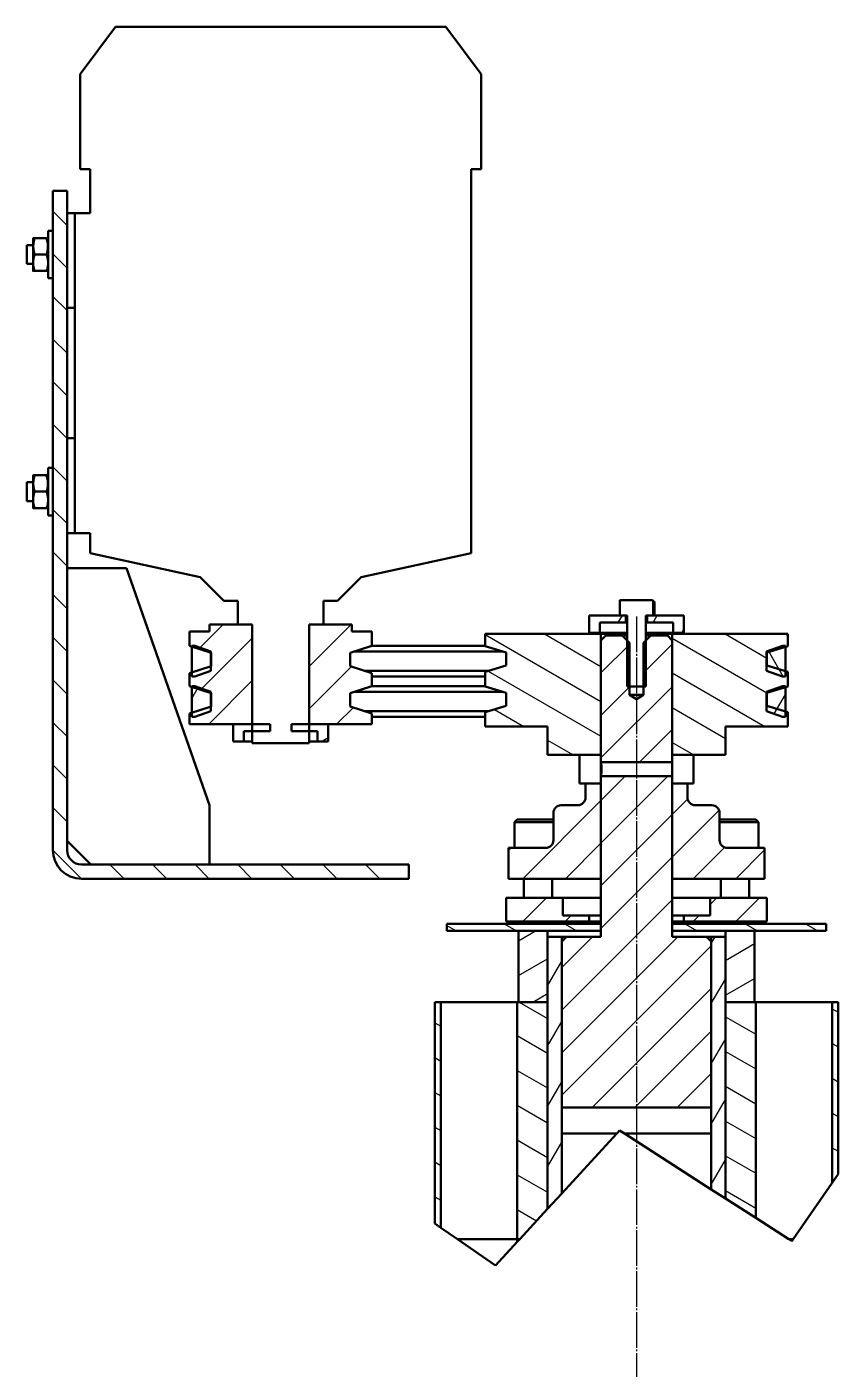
# Model space of a CAD drawing. Header units: millimetres. Extents: x 6662 to 10710, y 10182 to 13222.
# Drawn here: x 10368 to 10710, y 11946 to 12512 of the extents above; entities that cross this region are included whole.
import ezdxf

# ---------------------------------------------------------------- set-up
doc = ezdxf.new("R2010")
doc.units = ezdxf.units.MM
doc.linetypes.add('JIS_08_15', pattern=[17.25, 15, -0.75, 0.75, -0.75])
for name, color, linetype, lineweight in [('ハッチング', 20, 'Continuous', 25), ('中心線', 4, 'JIS_08_15', 25), ('外形線', 7, 'Continuous', 50), ('破断線', 3, 'Continuous', 50)]:
    doc.layers.add(name, color=color, linetype=linetype, lineweight=lineweight)
pattern_1 = [(225, (9765.57, 11395.134), (8.98025, -8.98025), [])]
pattern_2 = [(150, (9765.57, 11395.134), (-6.35, -10.99852), [])]
pattern_3 = [(210, (9765.57, 11395.134), (6.35, -10.99852), [])]
pattern_4 = [(240, (9765.57, 11395.134), (10.99852, -6.35), [])]
pattern_5 = [(120, (9765.57, 11395.134), (-10.99852, -6.35), [])]

msp = doc.modelspace()

# ---------------------------------------------------------------- hatches: boundary and pattern name
at = {"layer": 'ハッチング'}
h = msp.add_hatch(dxfattribs=at)
h.set_pattern_fill('ANSI31', color=256, scale=101.59998, angle=90, style=0)
h.set_pattern_definition([(135, (9765.57, 11395.134), (-8.98025, -8.98025), [])])
h.paths.add_polyline_path([(10390.95, 12158.69), (10388.66, 12159.14), (10386.71, 12160.45), (10385.41, 12162.39), (10384.95, 12164.69), (10384.95, 12442.69), (10378.95, 12442.69), (10378.95, 12164.69), (10379.54, 12160.98), (10381.24, 12157.63), (10383.9, 12154.98), (10387.24, 12153.28), (10390.95, 12152.69), (10528.95, 12152.69), (10528.95, 12158.69)])
h = msp.add_hatch(dxfattribs=at)
h.set_pattern_fill('ANSI31', color=256, scale=101.59998, angle=180, style=0)
h.set_pattern_definition(pattern_1)
h.paths.add_polyline_path([(10445.6, 12247.87), (10445.6, 12242.37), (10436.55, 12239.35), (10436.55, 12233.9), (10445.6, 12230.87), (10445.6, 12225.37), (10436.55, 12222.35), (10436.55, 12217.89), (10462.95, 12217.89), (10462.95, 12259.89), (10444.95, 12259.89), (10444.95, 12256.89), (10436.55, 12256.89), (10436.55, 12250.9)])
h = msp.add_hatch(dxfattribs=at)
h.set_pattern_fill('ANSI31', color=256, scale=101.59998, angle=180, style=0)
h.set_pattern_definition(pattern_1)
h.paths.add_polyline_path([(10504.31, 12242.37), (10504.31, 12247.87), (10513.35, 12250.9), (10513.35, 12256.89), (10504.95, 12256.89), (10504.95, 12259.89), (10486.95, 12259.89), (10486.95, 12217.89), (10513.35, 12217.89), (10513.35, 12222.35), (10504.31, 12225.37), (10504.31, 12230.87), (10513.35, 12233.9), (10513.35, 12239.35)])
h = msp.add_hatch(dxfattribs=at)
h.set_pattern_fill('ANSI31', color=256, scale=101.59998, angle=195, style=0)
h.set_pattern_definition(pattern_4)
h.paths.add_polyline_path([(10609.45, 12256.39), (10609.45, 12260.69), (10620.45, 12260.69), (10620.45, 12263.69), (10604.95, 12263.69), (10604.95, 12256.39)])
h = msp.add_hatch(dxfattribs=at)
h.set_pattern_fill('ANSI31', color=256, scale=101.59998, angle=195, style=0)
h.set_pattern_definition(pattern_4)
h.paths.add_polyline_path([(10640.45, 12260.69), (10640.45, 12256.39), (10644.95, 12256.39), (10644.95, 12263.69), (10629.45, 12263.69), (10629.45, 12260.69)])
h = msp.add_hatch(dxfattribs=at)
h.set_pattern_fill('ANSI31', color=256, scale=101.59998, angle=105, style=0)
h.set_pattern_definition(pattern_2)
h.paths.add_polyline_path([(10587.45, 12216.89), (10587.45, 12204.89), (10609.95, 12204.89), (10609.95, 12255.89), (10561.15, 12255.89), (10561.15, 12250.75), (10569.95, 12248.06), (10569.95, 12242.56), (10561.15, 12239.87), (10561.15, 12233.75), (10569.95, 12231.06), (10569.95, 12225.56), (10561.15, 12222.87), (10561.15, 12216.89)])
h = msp.add_hatch(dxfattribs=at)
h.set_pattern_fill('ANSI31', color=256, scale=101.59998, angle=180, style=0)
h.set_pattern_definition(pattern_1)
h.paths.add_polyline_path([(10639.95, 12253.19), (10637.95, 12255.19), (10630.95, 12255.19), (10627.95, 12252.19), (10627.95, 12230.19), (10624.99, 12228.4), (10624.97, 12228.39), (10624.96, 12228.39), (10624.96, 12228.39), (10624.96, 12228.39), (10624.96, 12228.39), (10624.96, 12228.39), (10624.96, 12228.39), (10624.95, 12228.39), (10624.95, 12228.39), (10624.95, 12228.39), (10624.95, 12228.39), (10624.95, 12228.39), (10624.95, 12228.39), (10624.95, 12228.39), (10624.95, 12228.39), (10624.95, 12228.39), (10624.95, 12228.39), (10624.95, 12228.39), (10624.95, 12228.39), (10624.94, 12228.39), (10624.94, 12228.39), (10624.92, 12228.4), (10621.95, 12230.19), (10621.95, 12252.19), (10618.95, 12255.19), (10611.95, 12255.19), (10609.95, 12253.19), (10609.95, 12201.89), (10639.95, 12201.89)])
h = msp.add_hatch(dxfattribs=at)
h.set_pattern_fill('ANSI31', color=256, scale=101.59998, angle=105, style=0)
h.set_pattern_definition(pattern_2)
h.paths.add_polyline_path([(10662.45, 12204.89), (10662.45, 12216.89), (10688.75, 12216.89), (10688.75, 12222.87), (10679.95, 12225.56), (10679.95, 12231.06), (10688.75, 12233.75), (10688.75, 12239.87), (10679.95, 12242.56), (10679.95, 12248.06), (10688.75, 12250.75), (10688.75, 12255.89), (10639.95, 12255.89), (10639.95, 12204.89)])
h = msp.add_hatch(dxfattribs=at)
h.set_pattern_fill('ANSI31', color=256, scale=101.59998, angle=75, style=0)
h.set_pattern_definition(pattern_5)
h.paths.add_polyline_path([(10437.45, 12237.89), (10438.7, 12237.89), (10445.45, 12240.34), (10445.45, 12248.43), (10438.7, 12250.89), (10437.45, 12250.89)])
h = msp.add_hatch(dxfattribs=at)
h.set_pattern_fill('ANSI31', color=256, scale=101.59998, angle=75, style=0)
h.set_pattern_definition(pattern_5)
h.paths.add_polyline_path([(10687.7, 12237.89), (10687.7, 12250.89), (10686.45, 12250.89), (10679.7, 12248.43), (10679.7, 12240.34), (10686.45, 12237.89)])
h = msp.add_hatch(dxfattribs=at)
h.set_pattern_fill('ANSI31', color=256, scale=101.59998, angle=195, style=0)
h.set_pattern_definition(pattern_4)
h.paths.add_polyline_path([(10437.45, 12220.89), (10438.7, 12220.89), (10445.45, 12223.34), (10445.45, 12231.43), (10438.7, 12233.89), (10437.45, 12233.89)])
h = msp.add_hatch(dxfattribs=at)
h.set_pattern_fill('ANSI31', color=256, scale=101.59998, angle=195, style=0)
h.set_pattern_definition(pattern_4)
h.paths.add_polyline_path([(10687.7, 12220.89), (10687.7, 12233.89), (10686.45, 12233.89), (10679.7, 12231.43), (10679.7, 12223.34), (10686.45, 12220.89)])
h = msp.add_hatch(dxfattribs=at)
h.set_pattern_fill('ANSI31', color=256, scale=101.59998, angle=165, style=0)
h.set_pattern_definition(pattern_3)
h.paths.add_polyline_path([(10490.45, 12214.89), (10490.45, 12210.59), (10494.95, 12210.59), (10494.95, 12217.89), (10479.45, 12217.89), (10479.45, 12214.89)])
h = msp.add_hatch(dxfattribs=at)
h.set_pattern_fill('ANSI31', color=256, scale=101.59998, angle=180, style=0)
h.set_pattern_definition(pattern_1)
h.paths.add_polyline_path([(10603.45, 12186.94), (10603.02, 12185.31), (10601.83, 12184.12), (10600.2, 12183.69), (10593.2, 12183.69), (10591.58, 12183.25), (10590.39, 12182.06), (10589.95, 12180.44), (10589.95, 12168.94), (10589.52, 12167.31), (10588.33, 12166.12), (10586.7, 12165.69), (10570.95, 12165.69), (10570.95, 12152.69), (10609.95, 12152.69), (10609.95, 12192.89), (10603.45, 12192.89)])
h = msp.add_hatch(dxfattribs=at)
h.set_pattern_fill('ANSI31', color=256, scale=101.59998, angle=180, style=0)
h.set_pattern_definition(pattern_1)
h.paths.add_polyline_path([(10656.45, 12126.19), (10654.45, 12128.19), (10639.95, 12128.19), (10639.95, 12195.89), (10609.95, 12195.89), (10609.95, 12128.19), (10595.45, 12128.19), (10593.45, 12126.19), (10593.45, 12056.19), (10656.45, 12056.19)])
h = msp.add_hatch(dxfattribs=at)
h.set_pattern_fill('ANSI31', color=256, scale=101.59998, angle=180, style=0)
h.set_pattern_definition(pattern_1)
h.paths.add_polyline_path([(10649.7, 12183.69), (10648.08, 12184.12), (10646.89, 12185.31), (10646.45, 12186.94), (10646.45, 12192.89), (10639.95, 12192.89), (10639.95, 12152.69), (10678.95, 12152.69), (10678.95, 12165.69), (10663.2, 12165.69), (10661.58, 12166.12), (10660.39, 12167.31), (10659.95, 12168.94), (10659.95, 12180.44), (10659.52, 12182.06), (10658.33, 12183.25), (10656.7, 12183.69)])
h = msp.add_hatch(dxfattribs=at)
h.set_pattern_fill('ANSI31', color=256, scale=101.59998, angle=180, style=0)
h.set_pattern_definition(pattern_1)
h.paths.add_polyline_path([(10593.95, 12144.69), (10569.95, 12144.69), (10569.95, 12134.69), (10604.95, 12134.69), (10604.95, 12137.19), (10593.95, 12137.19)])
h = msp.add_hatch(dxfattribs=at)
h.set_pattern_fill('ANSI31', color=256, scale=101.59998, angle=180, style=0)
h.set_pattern_definition(pattern_1)
h.paths.add_polyline_path([(10679.95, 12144.69), (10655.95, 12144.69), (10655.95, 12137.19), (10644.95, 12137.19), (10644.95, 12134.69), (10679.95, 12134.69)])
h = msp.add_hatch(dxfattribs=at)
h.set_pattern_fill('ANSI31', color=256, scale=101.59998, angle=105, style=0)
h.set_pattern_definition(pattern_2)
h.paths.add_polyline_path([(10609.95, 12130.69), (10609.95, 12133.69), (10544.95, 12133.69), (10544.95, 12130.69)])
h = msp.add_hatch(dxfattribs=at)
h.set_pattern_fill('ANSI31', color=256, scale=101.59998, angle=165, style=0)
h.set_pattern_definition(pattern_3)
h.paths.add_polyline_path([(10587.45, 12100.69), (10587.45, 12130.69), (10575.2, 12130.69), (10575.2, 12100.69)])
h = msp.add_hatch(dxfattribs=at)
h.set_pattern_fill('ANSI31', color=256, scale=101.59998, angle=105, style=0)
h.set_pattern_definition(pattern_2)
h.paths.add_polyline_path([(10639.95, 12133.69), (10639.95, 12130.69), (10704.95, 12130.69), (10704.95, 12133.69)])
h = msp.add_hatch(dxfattribs=at)
h.set_pattern_fill('ANSI31', color=256, scale=101.59998, angle=165, style=0)
h.set_pattern_definition(pattern_3)
h.paths.add_polyline_path([(10662.45, 12130.69), (10662.45, 12100.69), (10674.7, 12100.69), (10674.7, 12130.69)])
h = msp.add_hatch(dxfattribs=at)
h.set_pattern_fill('ANSI31', color=256, scale=101.59998, angle=195, style=0)
h.set_pattern_definition(pattern_4)
h.paths.add_polyline_path([(10587.45, 12013.46), (10593.45, 12019.99), (10593.45, 12045.19), (10593.44, 12045.19), (10593.44, 12117.19), (10593.45, 12117.19), (10593.45, 12128.19), (10587.45, 12128.19)])
h = msp.add_hatch(dxfattribs=at)
h.set_pattern_fill('ANSI31', color=256, scale=101.59998, angle=195, style=0)
h.set_pattern_definition(pattern_4)
h.paths.add_polyline_path([(10656.45, 12021.69), (10662.45, 12017.84), (10662.45, 12128.19), (10656.45, 12128.19), (10656.45, 12117.19), (10656.47, 12117.19), (10656.47, 12045.19), (10656.45, 12045.19)])
h = msp.add_hatch(dxfattribs=at)
h.set_pattern_fill('ANSI31', color=256, scale=101.59998, angle=105, style=0)
h.set_pattern_definition(pattern_2)
h.paths.add_polyline_path([(10539.95, 12007.27), (10542.45, 12005.54), (10542.45, 12100.69), (10539.95, 12100.69)])
h = msp.add_hatch(dxfattribs=at)
h.set_pattern_fill('ANSI31', color=256, scale=101.59998, angle=105, style=0)
h.set_pattern_definition(pattern_2)
h.paths.add_polyline_path([(10575.71, 12000.69), (10587.45, 12013.46), (10587.45, 12100.69), (10574.7, 12100.69), (10574.7, 12000.69)])
h = msp.add_hatch(dxfattribs=at)
h.set_pattern_fill('ANSI31', color=256, scale=101.59998, angle=105, style=0)
h.set_pattern_definition(pattern_2)
h.paths.add_polyline_path([(10662.45, 12017.84), (10675.2, 12009.66), (10675.2, 12100.69), (10662.45, 12100.69)])
h = msp.add_hatch(dxfattribs=at)
h.set_pattern_fill('ANSI31', color=256, scale=101.59998, angle=105, style=0)
h.set_pattern_definition(pattern_2)
h.paths.add_polyline_path([(10707.45, 12024.48), (10709.95, 12028.1), (10709.95, 12100.69), (10707.45, 12100.69)])

# ---------------------------------------------------------------- linework, layer by layer
at = {"layer": '中心線'}
msp.add_line((10624.95, 12263.19), (10624.95, 11379.88), dxfattribs=at)
at = {"layer": '外形線'}
for p, q in [((10405.32, 12511.89), (10390.45, 12491.89)), ((10544.58, 12511.89), (10405.32, 12511.89)), ((10559.45, 12491.89), (10544.58, 12511.89)), ((10390.45, 12491.89), (10390.45, 12451.89)), ((10559.45, 12451.89), (10559.45, 12491.89)), ((10390.45, 12451.89), (10394.7, 12451.89)), ((10394.7, 12451.89), (10394.7, 12433.39)), ((10555.2, 12451.89), (10559.45, 12451.89)), ((10555.2, 12289.89), (10555.2, 12451.89)), ((10378.95, 12442.69), (10378.95, 12164.69)), ((10384.95, 12442.69), (10378.95, 12442.69)), ((10384.95, 12164.69), (10384.95, 12442.69)), ((10384.95, 12433.39), (10388.2, 12433.39)), ((10388.2, 12433.39), (10388.2, 12298.39)), ((10394.7, 12433.39), (10388.2, 12433.39)), ((10376.95, 12415.89), (10376.95, 12425.89)), ((10378.95, 12425.89), (10376.95, 12425.89)), ((10367.95, 12415.89), (10367.95, 12419.89)), ((10370.55, 12419.89), (10367.95, 12419.89)), ((10370.55, 12422.56), (10370.7, 12422.82)), ((10370.55, 12422.56), (10370.55, 12408.96)), ((10371.31, 12422.82), (10376.19, 12422.82)), ((10376.95, 12422.56), (10376.8, 12422.82)), ((10367.95, 12411.89), (10367.95, 12415.89)), ((10371.24, 12415.89), (10376.26, 12415.89)), ((10376.95, 12405.89), (10376.95, 12415.89)), ((10370.55, 12411.89), (10367.95, 12411.89)), ((10371.18, 12408.96), (10376.32, 12408.96)), ((10378.95, 12405.89), (10376.95, 12405.89)), ((10388.2, 12393.39), (10384.95, 12393.39)), ((10384.95, 12338.39), (10388.2, 12338.39)), ((10370.55, 12322.56), (10370.7, 12322.82)), ((10370.55, 12322.56), (10370.55, 12308.96)), ((10371.31, 12322.82), (10376.19, 12322.82)), ((10376.95, 12322.56), (10376.8, 12322.82)), ((10376.95, 12325.89), (10376.95, 12315.89)), ((10376.95, 12325.89), (10378.95, 12325.89)), ((10367.95, 12315.89), (10367.95, 12319.89)), ((10370.55, 12319.89), (10367.95, 12319.89)), ((10367.95, 12311.89), (10367.95, 12315.89)), ((10370.55, 12311.89), (10367.95, 12311.89)), ((10371.24, 12315.89), (10376.26, 12315.89)), ((10376.95, 12315.89), (10376.95, 12305.89)), ((10371.18, 12308.96), (10376.32, 12308.96)), ((10376.95, 12305.89), (10378.95, 12305.89)), ((10388.2, 12298.39), (10384.95, 12298.39)), ((10388.2, 12298.39), (10394.7, 12298.39)), ((10394.7, 12298.39), (10394.7, 12289.89)), ((10394.7, 12289.89), (10440.95, 12279.89)), ((10508.95, 12279.89), (10555.2, 12289.89)), ((10384.95, 12283.69), (10409.95, 12283.69)), ((10409.95, 12283.69), (10444.95, 12183.69)), ((10440.95, 12279.89), (10450.95, 12269.89)), ((10498.95, 12269.89), (10508.95, 12279.89)), ((10450.95, 12269.89), (10456.95, 12269.89)), ((10456.95, 12269.89), (10456.95, 12259.89)), ((10492.95, 12269.89), (10498.95, 12269.89)), ((10492.95, 12259.89), (10492.95, 12269.89)), ((10618.03, 12270.09), (10617.87, 12270)), ((10617.87, 12270), (10617.87, 12263.69)), ((10618.03, 12270.09), (10617.88, 12270)), ((10618.03, 12270.09), (10618.03, 12270.09)), ((10631.63, 12270.09), (10618.03, 12270.09)), ((10631.63, 12270.09), (10631.63, 12270.09)), ((10631.63, 12270.09), (10632.03, 12269.85)), ((10632.03, 12269.85), (10631.63, 12270.09)), ((10632.03, 12263.69), (10632.03, 12269.85)), ((10632.55, 12263.69), (10632.55, 12269.33)), ((10444.95, 12259.89), (10444.95, 12256.89)), ((10462.95, 12259.89), (10444.95, 12259.89)), ((10456.95, 12259.89), (10462.95, 12259.89)), ((10462.95, 12259.89), (10462.95, 12209.89)), ((10462.95, 12217.89), (10462.95, 12259.89)), ((10486.95, 12259.89), (10492.95, 12259.89)), ((10486.95, 12209.89), (10486.95, 12259.89)), ((10486.95, 12259.89), (10486.95, 12217.89)), ((10504.95, 12259.89), (10486.95, 12259.89)), ((10504.95, 12256.89), (10504.95, 12259.89)), ((10604.95, 12263.69), (10604.95, 12256.39)), ((10620.45, 12263.69), (10604.95, 12263.69)), ((10609.45, 12260.69), (10620.45, 12260.69)), ((10609.45, 12256.39), (10609.45, 12260.69)), ((10617.87, 12263.69), (10620.95, 12263.69)), ((10620.45, 12260.69), (10620.45, 12263.69)), ((10620.95, 12260.69), (10620.45, 12260.69)), ((10620.95, 12263.69), (10620.95, 12233.69)), ((10628.95, 12233.69), (10628.95, 12263.69)), ((10628.95, 12263.69), (10632.03, 12263.69)), ((10629.45, 12260.69), (10628.95, 12260.69)), ((10629.45, 12263.69), (10629.45, 12260.69)), ((10644.95, 12263.69), (10629.45, 12263.69)), ((10629.45, 12260.69), (10640.45, 12260.69)), ((10640.45, 12260.69), (10640.45, 12256.39)), ((10644.95, 12256.39), (10644.95, 12263.69)), ((10436.55, 12256.89), (10436.55, 12250.9)), ((10444.95, 12256.89), (10436.55, 12256.89)), ((10513.35, 12256.89), (10504.95, 12256.89)), ((10513.35, 12250.9), (10513.35, 12256.89)), ((10561.15, 12255.89), (10561.15, 12250.75)), ((10609.95, 12255.89), (10561.15, 12255.89)), ((10604.95, 12256.39), (10609.45, 12256.39)), ((10620.95, 12256.39), (10609.45, 12256.39)), ((10609.95, 12255.89), (10620.95, 12255.89)), ((10609.95, 12204.89), (10609.95, 12255.89)), ((10611.95, 12255.19), (10609.95, 12253.19)), ((10618.95, 12255.19), (10611.95, 12255.19)), ((10618.95, 12255.19), (10620.95, 12255.19)), ((10621.95, 12252.19), (10618.95, 12255.19)), ((10630.95, 12255.19), (10627.95, 12252.19)), ((10640.45, 12256.39), (10628.95, 12256.39)), ((10628.95, 12255.89), (10637.48, 12255.89)), ((10628.95, 12255.19), (10630.95, 12255.19)), ((10637.95, 12255.19), (10630.95, 12255.19)), ((10637.48, 12255.19), (10637.48, 12255.89)), ((10637.48, 12255.89), (10639.94, 12255.89)), ((10639.95, 12253.19), (10637.95, 12255.19)), ((10639.94, 12255.89), (10639.94, 12253.2)), ((10639.94, 12255.89), (10639.95, 12255.89)), ((10639.95, 12255.89), (10639.95, 12204.89)), ((10688.75, 12255.89), (10639.95, 12255.89)), ((10640.45, 12256.39), (10644.95, 12256.39)), ((10688.75, 12250.75), (10688.75, 12255.89)), ((10436.55, 12250.9), (10445.6, 12247.87)), ((10437.45, 12250.89), (10437.45, 12237.89)), ((10438.7, 12250.89), (10437.45, 12250.89)), ((10445.45, 12248.43), (10438.7, 12250.89)), ((10445.45, 12240.34), (10445.45, 12248.43)), ((10504.31, 12247.87), (10513.35, 12250.9)), ((10568.73, 12248.43), (10505.98, 12248.43)), ((10561.15, 12250.89), (10513.32, 12250.89)), ((10561.15, 12250.75), (10569.95, 12248.06)), ((10609.95, 12253.19), (10609.95, 12201.89)), ((10621.95, 12230.19), (10621.95, 12252.19)), ((10627.95, 12252.19), (10627.95, 12230.19)), ((10639.95, 12201.89), (10639.95, 12253.19)), ((10686.45, 12250.89), (10679.7, 12248.43)), ((10679.7, 12248.43), (10679.7, 12240.34)), ((10679.95, 12248.06), (10688.75, 12250.75)), ((10687.7, 12250.89), (10686.45, 12250.89)), ((10687.7, 12237.89), (10687.7, 12250.89)), ((10445.6, 12247.87), (10445.6, 12242.37)), ((10504.31, 12242.37), (10504.31, 12247.87)), ((10569.95, 12248.06), (10569.95, 12242.56)), ((10679.95, 12242.56), (10679.95, 12248.06)), ((10445.6, 12242.37), (10436.55, 12239.35)), ((10436.55, 12239.35), (10436.55, 12233.9)), ((10437.45, 12237.89), (10438.7, 12237.89)), ((10438.7, 12237.89), (10445.45, 12240.34)), ((10513.35, 12239.35), (10504.31, 12242.37)), ((10562.72, 12240.34), (10510.37, 12240.34)), ((10513.35, 12233.9), (10513.35, 12239.35)), ((10561.15, 12237.89), (10513.35, 12237.89)), ((10569.95, 12242.56), (10561.15, 12239.87)), ((10561.15, 12239.87), (10561.15, 12233.75)), ((10679.7, 12240.34), (10686.45, 12237.89)), ((10688.75, 12239.87), (10679.95, 12242.56)), ((10686.45, 12237.89), (10687.7, 12237.89)), ((10688.75, 12233.75), (10688.75, 12239.87)), ((10436.55, 12233.9), (10445.6, 12230.87)), ((10437.45, 12233.89), (10437.45, 12220.89)), ((10438.7, 12233.89), (10437.45, 12233.89)), ((10445.45, 12231.43), (10438.7, 12233.89)), ((10445.45, 12223.34), (10445.45, 12231.43)), ((10504.31, 12230.87), (10513.35, 12233.9)), ((10568.73, 12231.43), (10505.98, 12231.43)), ((10561.15, 12233.89), (10513.32, 12233.89)), ((10561.15, 12233.75), (10569.95, 12231.06)), ((10620.95, 12233.69), (10628.95, 12233.69)), ((10686.45, 12233.89), (10679.7, 12231.43)), ((10679.7, 12231.43), (10679.7, 12223.34)), ((10679.95, 12231.06), (10688.75, 12233.75)), ((10687.7, 12233.89), (10686.45, 12233.89)), ((10687.7, 12220.89), (10687.7, 12233.89)), ((10445.6, 12230.87), (10445.6, 12225.37)), ((10504.31, 12225.37), (10504.31, 12230.87)), ((10569.95, 12231.06), (10569.95, 12225.56)), ((10627.95, 12230.19), (10621.95, 12230.19)), ((10679.95, 12225.56), (10679.95, 12231.06)), ((10445.6, 12225.37), (10436.55, 12222.35)), ((10436.55, 12222.35), (10436.55, 12217.89)), ((10437.45, 12220.89), (10438.7, 12220.89)), ((10438.7, 12220.89), (10445.45, 12223.34)), ((10513.35, 12222.35), (10504.31, 12225.37)), ((10562.72, 12223.34), (10510.37, 12223.34)), ((10513.35, 12217.89), (10513.35, 12222.35)), ((10561.15, 12220.89), (10513.35, 12220.89)), ((10569.95, 12225.56), (10561.15, 12222.87)), ((10561.15, 12222.87), (10561.15, 12216.89)), ((10679.7, 12223.34), (10686.45, 12220.89)), ((10688.75, 12222.87), (10679.95, 12225.56)), ((10686.45, 12220.89), (10687.7, 12220.89)), ((10688.75, 12216.89), (10688.75, 12222.87)), ((10436.55, 12217.89), (10462.95, 12217.89)), ((10454.95, 12217.89), (10454.95, 12210.59)), ((10470.45, 12217.89), (10454.95, 12217.89)), ((10459.45, 12214.89), (10470.45, 12214.89)), ((10459.45, 12210.59), (10459.45, 12214.89)), ((10470.45, 12214.89), (10470.45, 12217.89)), ((10479.45, 12217.89), (10479.45, 12214.89)), ((10494.95, 12217.89), (10479.45, 12217.89)), ((10479.45, 12214.89), (10490.45, 12214.89)), ((10486.95, 12217.89), (10513.35, 12217.89)), ((10490.45, 12214.89), (10490.45, 12210.59)), ((10494.95, 12210.59), (10494.95, 12217.89)), ((10561.15, 12216.89), (10587.45, 12216.89)), ((10587.45, 12216.89), (10587.45, 12204.89)), ((10662.45, 12216.89), (10688.75, 12216.89)), ((10662.45, 12204.89), (10662.45, 12216.89)), ((10454.95, 12210.59), (10459.45, 12210.59)), ((10462.95, 12210.59), (10459.45, 12210.59)), ((10462.95, 12209.89), (10486.95, 12209.89)), ((10490.45, 12210.59), (10486.95, 12210.59)), ((10490.45, 12210.59), (10494.95, 12210.59)), ((10587.45, 12204.89), (10609.95, 12204.89)), ((10609.95, 12204.89), (10600.95, 12204.89)), ((10600.95, 12204.89), (10600.95, 12192.89)), ((10609.95, 12204.89), (10609.95, 12204.89)), ((10609.95, 12204.89), (10609.95, 12204.89)), ((10609.95, 12192.89), (10609.95, 12204.89)), ((10639.95, 12204.89), (10662.45, 12204.89)), ((10639.95, 12204.89), (10639.95, 12192.89)), ((10648.95, 12204.89), (10639.95, 12204.89)), ((10648.95, 12192.89), (10648.95, 12204.89)), ((10609.95, 12201.89), (10639.95, 12201.89)), ((10600.95, 12192.89), (10609.95, 12192.89)), ((10603.45, 12192.89), (10603.45, 12186.94)), ((10609.95, 12192.89), (10603.45, 12192.89)), ((10609.95, 12195.89), (10609.95, 12128.19)), ((10639.95, 12195.89), (10609.95, 12195.89)), ((10609.95, 12192.89), (10609.95, 12192.89)), ((10609.95, 12192.89), (10609.95, 12192.89)), ((10609.95, 12152.69), (10609.95, 12192.89)), ((10639.95, 12128.19), (10639.95, 12195.89)), ((10639.95, 12192.89), (10648.95, 12192.89)), ((10639.95, 12192.89), (10639.95, 12152.69)), ((10646.45, 12192.89), (10639.95, 12192.89)), ((10646.45, 12186.94), (10646.45, 12192.89)), ((10444.95, 12183.69), (10444.95, 12158.69)), ((10589.95, 12180.44), (10589.95, 12168.94)), ((10600.2, 12183.69), (10593.2, 12183.69)), ((10656.7, 12183.69), (10649.7, 12183.69)), ((10659.95, 12168.94), (10659.95, 12180.44)), ((10574.69, 12177.69), (10573.49, 12176.49)), ((10584.5, 12176.49), (10573.49, 12176.49)), ((10573.49, 12165.69), (10573.49, 12176.49)), ((10574.69, 12177.69), (10584.37, 12177.69)), ((10584.37, 12177.69), (10589.95, 12177.69)), ((10589.95, 12176.49), (10584.5, 12176.49)), ((10659.95, 12177.69), (10675.21, 12177.69)), ((10676.41, 12176.49), (10659.95, 12176.49)), ((10675.21, 12177.69), (10676.41, 12176.49)), ((10676.41, 12165.69), (10676.41, 12176.49)), ((10394.95, 12158.69), (10384.95, 12168.69)), ((10570.95, 12165.69), (10570.95, 12152.69)), ((10586.7, 12165.69), (10570.95, 12165.69)), ((10678.95, 12165.69), (10663.2, 12165.69)), ((10678.95, 12152.69), (10678.95, 12165.69)), ((10528.95, 12158.69), (10390.95, 12158.69)), ((10528.95, 12152.69), (10528.95, 12158.69)), ((10390.95, 12152.69), (10528.95, 12152.69)), ((10570.95, 12152.69), (10609.95, 12152.69)), ((10577.45, 12152.69), (10577.45, 12144.69)), ((10589.45, 12152.69), (10589.45, 12144.69)), ((10609.95, 12152.69), (10609.95, 12152.69)), ((10639.95, 12152.69), (10678.95, 12152.69)), ((10660.45, 12152.69), (10660.45, 12144.69)), ((10672.45, 12152.69), (10672.45, 12144.69)), ((10569.95, 12144.69), (10569.95, 12134.69)), ((10593.95, 12144.69), (10569.95, 12144.69)), ((10593.95, 12144.69), (10609.95, 12144.69)), ((10593.95, 12137.19), (10593.95, 12144.69)), ((10639.95, 12144.69), (10655.95, 12144.69)), ((10655.95, 12144.69), (10655.95, 12137.19)), ((10679.95, 12144.69), (10655.95, 12144.69)), ((10679.95, 12134.69), (10679.95, 12144.69)), ((10604.95, 12137.19), (10593.95, 12137.19)), ((10609.95, 12137.19), (10604.95, 12137.19)), ((10604.95, 12134.69), (10604.95, 12137.19)), ((10644.95, 12137.19), (10639.95, 12137.19)), ((10644.95, 12137.19), (10644.95, 12134.69)), ((10655.95, 12137.19), (10644.95, 12137.19)), ((10544.95, 12133.69), (10544.95, 12130.69)), ((10609.95, 12133.69), (10544.95, 12133.69)), ((10544.95, 12130.69), (10609.95, 12130.69)), ((10569.95, 12134.69), (10604.95, 12134.69)), ((10575.2, 12130.69), (10575.2, 12100.69)), ((10587.45, 12130.69), (10575.2, 12130.69)), ((10587.45, 12100.69), (10587.45, 12130.69)), ((10609.95, 12134.69), (10604.95, 12134.69)), ((10609.95, 12133.69), (10609.95, 12133.69)), ((10609.95, 12130.69), (10609.95, 12133.69)), ((10609.95, 12130.69), (10609.95, 12130.69)), ((10644.95, 12134.69), (10639.95, 12134.69)), ((10704.95, 12133.69), (10639.95, 12133.69)), ((10639.95, 12133.69), (10639.95, 12130.69)), ((10639.95, 12130.69), (10704.95, 12130.69)), ((10644.95, 12134.69), (10679.95, 12134.69)), ((10674.7, 12130.69), (10662.45, 12130.69)), ((10662.45, 12130.69), (10662.45, 12100.69)), ((10674.7, 12100.69), (10674.7, 12130.69)), ((10704.95, 12130.69), (10704.95, 12133.69)), ((10587.45, 12128.19), (10587.45, 12013.46)), ((10593.45, 12128.19), (10587.45, 12128.19)), ((10595.45, 12128.19), (10593.45, 12126.19)), ((10593.45, 12128.19), (10595.45, 12128.19)), ((10593.45, 12117.19), (10593.45, 12128.19)), ((10593.45, 12126.19), (10593.45, 12056.19)), ((10609.95, 12128.19), (10595.45, 12128.19)), ((10654.45, 12128.19), (10639.95, 12128.19)), ((10656.45, 12126.19), (10654.45, 12128.19)), ((10654.45, 12128.19), (10656.45, 12128.19)), ((10656.45, 12128.19), (10656.45, 12117.19)), ((10662.45, 12128.19), (10656.45, 12128.19)), ((10656.45, 12056.19), (10656.45, 12126.19)), ((10662.45, 12017.84), (10662.45, 12128.19)), ((10593.44, 12117.19), (10593.45, 12117.19)), ((10593.44, 12045.19), (10593.44, 12117.19)), ((10656.45, 12117.19), (10656.47, 12117.19)), ((10656.47, 12117.19), (10656.47, 12045.19)), ((10542.45, 12100.69), (10539.95, 12100.69)), ((10539.95, 12100.69), (10539.95, 12007.27)), ((10542.45, 12005.54), (10542.45, 12100.69)), ((10542.45, 12100.69), (10574.7, 12100.69)), ((10587.45, 12100.69), (10574.7, 12100.69)), ((10574.7, 12100.69), (10574.7, 12000.69)), ((10575.2, 12100.69), (10587.45, 12100.69)), ((10587.45, 12100.69), (10587.45, 12100.69)), ((10587.45, 12013.46), (10587.45, 12100.69)), ((10587.45, 12100.69), (10587.45, 12100.69)), ((10662.45, 12100.69), (10674.7, 12100.69)), ((10662.45, 12100.69), (10662.45, 12017.84)), ((10675.2, 12100.69), (10662.45, 12100.69)), ((10675.2, 12009.66), (10675.2, 12100.69)), ((10675.2, 12100.69), (10707.45, 12100.69)), ((10709.95, 12100.69), (10707.45, 12100.69)), ((10707.45, 12100.69), (10707.45, 12024.48)), ((10709.95, 12028.1), (10709.95, 12100.69)), ((10593.45, 12056.19), (10656.45, 12056.19)), ((10593.45, 12045.19), (10593.44, 12045.19)), ((10593.45, 12019.99), (10593.45, 12045.19)), ((10616.62, 12045.19), (10593.45, 12045.19)), ((10656.45, 12045.19), (10619.86, 12045.19)), ((10656.47, 12045.19), (10656.45, 12045.19)), ((10656.45, 12045.19), (10656.45, 12021.69)), ((10549.48, 12000.69), (10574.7, 12000.69)), ((10574.7, 12000.69), (10549.48, 12000.69)), ((10574.7, 12000.69), (10574.7, 11999.59)), ((10575.71, 12000.69), (10574.7, 12000.69)), ((10574.7, 12000.69), (10575.71, 12000.69)), ((10689.17, 12000.69), (10691.03, 12000.69)), ((10691.03, 12000.69), (10689.17, 12000.69))]:
    msp.add_line(p, q, dxfattribs=at).dxf.unprotected_set("ltscale", 0)
for points in [[(10371.31, 12422.82), (10371.2, 12422.49), (10371.1, 12422.17), (10371.02, 12421.86), (10370.94, 12421.56), (10370.88, 12421.26), (10370.82, 12420.98), (10370.77, 12420.69), (10370.74, 12420.42), (10370.71, 12420.14), (10370.68, 12419.87), (10370.67, 12419.6), (10370.66, 12419.33), (10370.66, 12419.07), (10370.67, 12418.8), (10370.69, 12418.53), (10370.72, 12418.25), (10370.75, 12417.98), (10370.79, 12417.7), (10370.84, 12417.41), (10370.91, 12417.13), (10370.97, 12416.83), (10371.05, 12416.52), (10371.14, 12416.21), (10371.24, 12415.89)], [(10370.7, 12422.82), (10370.7, 12422.82), (10370.7, 12422.82), (10370.71, 12422.82), (10370.72, 12422.82), (10370.72, 12422.82), (10370.74, 12422.82), (10370.75, 12422.82), (10370.76, 12422.82), (10370.78, 12422.82), (10370.8, 12422.82), (10370.82, 12422.82), (10370.84, 12422.82), (10370.87, 12422.82), (10370.9, 12422.82), (10370.93, 12422.82), (10370.96, 12422.82), (10370.99, 12422.82), (10371.03, 12422.82), (10371.07, 12422.82), (10371.11, 12422.82), (10371.16, 12422.82), (10371.21, 12422.82), (10371.26, 12422.82), (10371.31, 12422.82)], [(10376.26, 12415.89), (10376.36, 12416.21), (10376.45, 12416.52), (10376.53, 12416.83), (10376.6, 12417.13), (10376.66, 12417.41), (10376.71, 12417.7), (10376.75, 12417.98), (10376.79, 12418.25), (10376.81, 12418.53), (10376.83, 12418.8), (10376.84, 12419.07), (10376.84, 12419.33), (10376.83, 12419.6), (10376.82, 12419.87), (10376.8, 12420.14), (10376.77, 12420.42), (10376.73, 12420.69), (10376.68, 12420.98), (10376.62, 12421.26), (10376.56, 12421.56), (10376.48, 12421.86), (10376.4, 12422.17), (10376.3, 12422.49), (10376.19, 12422.82)], [(10376.19, 12422.82), (10376.25, 12422.82), (10376.3, 12422.82), (10376.35, 12422.82), (10376.39, 12422.82), (10376.43, 12422.82), (10376.47, 12422.82), (10376.51, 12422.82), (10376.54, 12422.82), (10376.58, 12422.82), (10376.61, 12422.82), (10376.63, 12422.82), (10376.66, 12422.82), (10376.68, 12422.82), (10376.7, 12422.82), (10376.72, 12422.82), (10376.74, 12422.82), (10376.75, 12422.82), (10376.77, 12422.82), (10376.78, 12422.82), (10376.79, 12422.82), (10376.79, 12422.82), (10376.8, 12422.82), (10376.8, 12422.82), (10376.8, 12422.82)], [(10371.24, 12415.89), (10371.14, 12415.56), (10371.04, 12415.24), (10370.95, 12414.93), (10370.87, 12414.63), (10370.81, 12414.33), (10370.75, 12414.04), (10370.7, 12413.76), (10370.66, 12413.49), (10370.63, 12413.21), (10370.61, 12412.94), (10370.6, 12412.67), (10370.59, 12412.4), (10370.59, 12412.14), (10370.6, 12411.87), (10370.62, 12411.6), (10370.64, 12411.33), (10370.68, 12411.05), (10370.72, 12410.77), (10370.77, 12410.49), (10370.83, 12410.2), (10370.91, 12409.9), (10370.99, 12409.6), (10371.08, 12409.28), (10371.18, 12408.96)], [(10376.32, 12408.96), (10376.43, 12409.28), (10376.52, 12409.6), (10376.6, 12409.9), (10376.67, 12410.2), (10376.73, 12410.49), (10376.78, 12410.77), (10376.82, 12411.05), (10376.86, 12411.33), (10376.88, 12411.6), (10376.9, 12411.87), (10376.91, 12412.14), (10376.91, 12412.4), (10376.91, 12412.67), (10376.89, 12412.94), (10376.87, 12413.21), (10376.84, 12413.49), (10376.8, 12413.76), (10376.75, 12414.04), (10376.7, 12414.33), (10376.63, 12414.63), (10376.55, 12414.93), (10376.47, 12415.24), (10376.37, 12415.56), (10376.26, 12415.89)], [(10371.18, 12408.96), (10371.13, 12408.96), (10371.08, 12408.96), (10371.04, 12408.96), (10370.99, 12408.96), (10370.95, 12408.96), (10370.91, 12408.96), (10370.87, 12408.96), (10370.84, 12408.96), (10370.8, 12408.96), (10370.77, 12408.96), (10370.74, 12408.96), (10370.72, 12408.96), (10370.69, 12408.96), (10370.67, 12408.96), (10370.65, 12408.96), (10370.63, 12408.96), (10370.61, 12408.96), (10370.59, 12408.96), (10370.58, 12408.96), (10370.57, 12408.96), (10370.56, 12408.96), (10370.56, 12408.96), (10370.55, 12408.96), (10370.55, 12408.96)], [(10376.95, 12408.96), (10376.95, 12408.96), (10376.95, 12408.96), (10376.94, 12408.96), (10376.93, 12408.96), (10376.92, 12408.96), (10376.91, 12408.96), (10376.89, 12408.96), (10376.88, 12408.96), (10376.86, 12408.96), (10376.84, 12408.96), (10376.81, 12408.96), (10376.79, 12408.96), (10376.76, 12408.96), (10376.73, 12408.96), (10376.7, 12408.96), (10376.66, 12408.96), (10376.63, 12408.96), (10376.59, 12408.96), (10376.55, 12408.96), (10376.51, 12408.96), (10376.47, 12408.96), (10376.42, 12408.96), (10376.37, 12408.96), (10376.32, 12408.96)], [(10371.31, 12322.82), (10371.2, 12322.49), (10371.1, 12322.17), (10371.02, 12321.86), (10370.94, 12321.56), (10370.88, 12321.26), (10370.82, 12320.98), (10370.77, 12320.69), (10370.74, 12320.42), (10370.71, 12320.14), (10370.68, 12319.87), (10370.67, 12319.6), (10370.66, 12319.33), (10370.66, 12319.07), (10370.67, 12318.8), (10370.69, 12318.53), (10370.72, 12318.25), (10370.75, 12317.98), (10370.79, 12317.7), (10370.84, 12317.41), (10370.91, 12317.13), (10370.97, 12316.83), (10371.05, 12316.52), (10371.14, 12316.21), (10371.24, 12315.89)], [(10370.7, 12322.82), (10370.7, 12322.82), (10370.7, 12322.82), (10370.71, 12322.82), (10370.72, 12322.82), (10370.72, 12322.82), (10370.74, 12322.82), (10370.75, 12322.82), (10370.76, 12322.82), (10370.78, 12322.82), (10370.8, 12322.82), (10370.82, 12322.82), (10370.84, 12322.82), (10370.87, 12322.82), (10370.9, 12322.82), (10370.93, 12322.82), (10370.96, 12322.82), (10370.99, 12322.82), (10371.03, 12322.82), (10371.07, 12322.82), (10371.11, 12322.82), (10371.16, 12322.82), (10371.21, 12322.82), (10371.26, 12322.82), (10371.31, 12322.82)], [(10376.26, 12315.89), (10376.36, 12316.21), (10376.45, 12316.52), (10376.53, 12316.83), (10376.6, 12317.13), (10376.66, 12317.41), (10376.71, 12317.7), (10376.75, 12317.98), (10376.79, 12318.25), (10376.81, 12318.53), (10376.83, 12318.8), (10376.84, 12319.07), (10376.84, 12319.33), (10376.83, 12319.6), (10376.82, 12319.87), (10376.8, 12320.14), (10376.77, 12320.42), (10376.73, 12320.69), (10376.68, 12320.98), (10376.62, 12321.26), (10376.56, 12321.56), (10376.48, 12321.86), (10376.4, 12322.17), (10376.3, 12322.49), (10376.19, 12322.82)], [(10376.19, 12322.82), (10376.25, 12322.82), (10376.3, 12322.82), (10376.35, 12322.82), (10376.39, 12322.82), (10376.43, 12322.82), (10376.47, 12322.82), (10376.51, 12322.82), (10376.54, 12322.82), (10376.58, 12322.82), (10376.61, 12322.82), (10376.63, 12322.82), (10376.66, 12322.82), (10376.68, 12322.82), (10376.7, 12322.82), (10376.72, 12322.82), (10376.74, 12322.82), (10376.75, 12322.82), (10376.77, 12322.82), (10376.78, 12322.82), (10376.79, 12322.82), (10376.79, 12322.82), (10376.8, 12322.82), (10376.8, 12322.82), (10376.8, 12322.82)], [(10371.24, 12315.89), (10371.14, 12315.56), (10371.04, 12315.24), (10370.95, 12314.93), (10370.87, 12314.63), (10370.81, 12314.33), (10370.75, 12314.04), (10370.7, 12313.76), (10370.66, 12313.49), (10370.63, 12313.21), (10370.61, 12312.94), (10370.6, 12312.67), (10370.59, 12312.4), (10370.59, 12312.14), (10370.6, 12311.87), (10370.62, 12311.6), (10370.64, 12311.33), (10370.68, 12311.05), (10370.72, 12310.77), (10370.77, 12310.49), (10370.83, 12310.2), (10370.91, 12309.9), (10370.99, 12309.6), (10371.08, 12309.28), (10371.18, 12308.96)], [(10376.32, 12308.96), (10376.43, 12309.28), (10376.52, 12309.6), (10376.6, 12309.9), (10376.67, 12310.2), (10376.73, 12310.49), (10376.78, 12310.77), (10376.82, 12311.05), (10376.86, 12311.33), (10376.88, 12311.6), (10376.9, 12311.87), (10376.91, 12312.14), (10376.91, 12312.4), (10376.91, 12312.67), (10376.89, 12312.94), (10376.87, 12313.21), (10376.84, 12313.49), (10376.8, 12313.76), (10376.75, 12314.04), (10376.7, 12314.33), (10376.63, 12314.63), (10376.55, 12314.93), (10376.47, 12315.24), (10376.37, 12315.56), (10376.26, 12315.89)], [(10371.18, 12308.96), (10371.13, 12308.96), (10371.08, 12308.96), (10371.04, 12308.96), (10370.99, 12308.96), (10370.95, 12308.96), (10370.91, 12308.96), (10370.87, 12308.96), (10370.84, 12308.96), (10370.8, 12308.96), (10370.77, 12308.96), (10370.74, 12308.96), (10370.72, 12308.96), (10370.69, 12308.96), (10370.67, 12308.96), (10370.65, 12308.96), (10370.63, 12308.96), (10370.61, 12308.96), (10370.59, 12308.96), (10370.58, 12308.96), (10370.57, 12308.96), (10370.56, 12308.96), (10370.56, 12308.96), (10370.55, 12308.96), (10370.55, 12308.96)], [(10376.95, 12308.96), (10376.95, 12308.96), (10376.95, 12308.96), (10376.94, 12308.96), (10376.93, 12308.96), (10376.92, 12308.96), (10376.91, 12308.96), (10376.89, 12308.96), (10376.88, 12308.96), (10376.86, 12308.96), (10376.84, 12308.96), (10376.81, 12308.96), (10376.79, 12308.96), (10376.76, 12308.96), (10376.73, 12308.96), (10376.7, 12308.96), (10376.66, 12308.96), (10376.63, 12308.96), (10376.59, 12308.96), (10376.55, 12308.96), (10376.51, 12308.96), (10376.47, 12308.96), (10376.42, 12308.96), (10376.37, 12308.96), (10376.32, 12308.96)], [(10617.87, 12270), (10617.87, 12270), (10617.87, 12270), (10617.87, 12270), (10617.87, 12270), (10617.87, 12270), (10617.87, 12270), (10617.88, 12270), (10617.88, 12270), (10617.88, 12270), (10617.88, 12270), (10617.88, 12270), (10617.88, 12270), (10617.88, 12270), (10617.88, 12270), (10617.88, 12270), (10617.88, 12270), (10617.88, 12270), (10617.88, 12270), (10617.88, 12270), (10617.88, 12270), (10617.88, 12270), (10617.88, 12270), (10617.88, 12270), (10617.88, 12270)], [(10632.55, 12269.33), (10632.53, 12269.36), (10632.5, 12269.4), (10632.48, 12269.43), (10632.46, 12269.46), (10632.43, 12269.49), (10632.41, 12269.51), (10632.39, 12269.54), (10632.37, 12269.57), (10632.34, 12269.59), (10632.32, 12269.61), (10632.3, 12269.64), (10632.28, 12269.66), (10632.26, 12269.68), (10632.24, 12269.7), (10632.21, 12269.72), (10632.19, 12269.74), (10632.17, 12269.76), (10632.15, 12269.77), (10632.13, 12269.79), (10632.11, 12269.8), (10632.09, 12269.82), (10632.07, 12269.83), (10632.05, 12269.84), (10632.03, 12269.85)], [(10627.95, 12230.19), (10624.99, 12228.4), (10624.97, 12228.39), (10624.96, 12228.39), (10624.96, 12228.39), (10624.96, 12228.39), (10624.96, 12228.39), (10624.96, 12228.39), (10624.96, 12228.39), (10624.95, 12228.39), (10624.95, 12228.39), (10624.95, 12228.39), (10624.95, 12228.39), (10624.95, 12228.39), (10624.95, 12228.39), (10624.95, 12228.39), (10624.95, 12228.39), (10624.95, 12228.39), (10624.95, 12228.39), (10624.95, 12228.39), (10624.95, 12228.39), (10624.94, 12228.39), (10624.94, 12228.39), (10624.92, 12228.4), (10621.95, 12230.19)], [(10610.26, 12198.89), (10610.25, 12199.08), (10610.25, 12199.27), (10610.24, 12199.47), (10610.24, 12199.66), (10610.22, 12199.85), (10610.21, 12200.04), (10610.2, 12200.22), (10610.18, 12200.4), (10610.16, 12200.56), (10610.14, 12200.72), (10610.12, 12200.87), (10610.1, 12201.01), (10610.08, 12201.14), (10610.07, 12201.26), (10610.05, 12201.38), (10610.03, 12201.48), (10610.01, 12201.58), (10610, 12201.66), (10609.98, 12201.73), (10609.97, 12201.79), (10609.96, 12201.83), (10609.96, 12201.86), (10609.95, 12201.88), (10609.95, 12201.89)], [(10609.95, 12195.89), (10609.95, 12195.89), (10609.96, 12195.91), (10609.96, 12195.94), (10609.97, 12195.99), (10609.98, 12196.05), (10610, 12196.12), (10610.01, 12196.2), (10610.03, 12196.29), (10610.05, 12196.4), (10610.07, 12196.51), (10610.08, 12196.64), (10610.1, 12196.77), (10610.12, 12196.9), (10610.14, 12197.05), (10610.16, 12197.21), (10610.18, 12197.38), (10610.2, 12197.56), (10610.21, 12197.74), (10610.22, 12197.92), (10610.24, 12198.12), (10610.24, 12198.31), (10610.25, 12198.5), (10610.25, 12198.7), (10610.26, 12198.89)]]:
    msp.add_lwpolyline(points, dxfattribs=at).dxf.unprotected_set("ltscale", 0)
for centre, radius, start, end in [((10600.2, 12186.94), 3.25, 270, 0), ((10649.7, 12186.94), 3.25, 180, 270), ((10593.2, 12180.44), 3.25, 90, 180), ((10656.7, 12180.44), 3.25, 0, 90), ((10390.95, 12164.69), 12, 180, 270), ((10390.95, 12164.69), 6, 180, 270), ((10586.7, 12168.94), 3.25, 270, 0), ((10663.2, 12168.94), 3.25, 180, 270)]:
    msp.add_arc(centre, radius, start, end, dxfattribs=at).dxf.unprotected_set("ltscale", 0)
at = {"layer": '破断線'}
for p, q in [((10616.62, 12045.19), (10593.45, 12019.99)), ((10617.82, 12046.49), (10616.62, 12045.19)), ((10619.86, 12045.19), (10617.82, 12046.49)), ((10656.45, 12021.69), (10619.86, 12045.19)), ((10709.95, 12028.1), (10707.45, 12024.48)), ((10707.45, 12024.48), (10691.03, 12000.69)), ((10593.45, 12019.99), (10587.45, 12013.46)), ((10662.45, 12017.84), (10656.45, 12021.69)), ((10675.2, 12009.66), (10662.45, 12017.84)), ((10587.45, 12013.46), (10575.71, 12000.69)), ((10587.45, 12013.46), (10587.45, 12013.46)), ((10542.45, 12005.54), (10539.95, 12007.27)), ((10549.48, 12000.69), (10542.45, 12005.54)), ((10689.17, 12000.69), (10675.2, 12009.66)), ((10565.52, 11989.61), (10549.48, 12000.69)), ((10574.7, 11999.59), (10565.52, 11989.61)), ((10575.71, 12000.69), (10574.7, 11999.59)), ((10690.45, 11999.86), (10689.17, 12000.69)), ((10691.03, 12000.69), (10690.45, 11999.86))]:
    msp.add_line(p, q, dxfattribs=at).dxf.unprotected_set("ltscale", 0)

doc.saveas('drawing.dxf')
